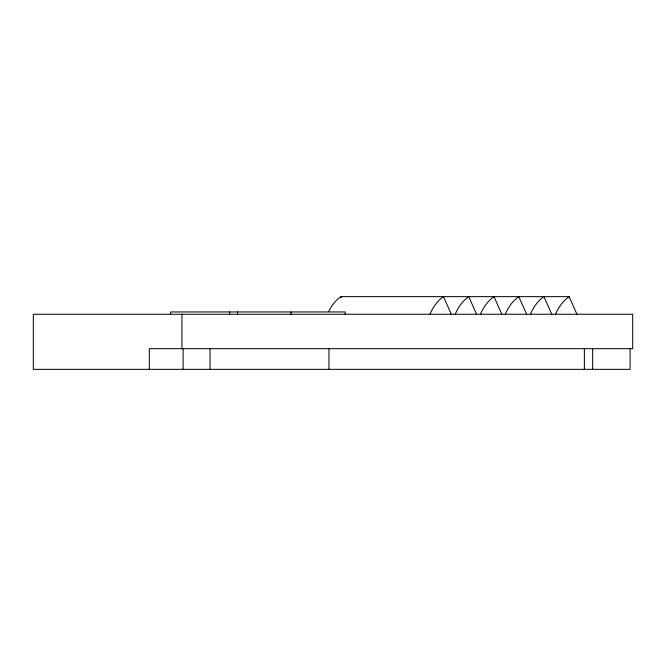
<?xml version="1.0" encoding="UTF-8"?>
<svg xmlns="http://www.w3.org/2000/svg" width="666" height="666" viewBox="0 0 666 666"><rect width="100%" height="100%" fill="white"/><g stroke="black" fill="none" stroke-linecap="round" stroke-linejoin="round"><path stroke-width="1" d="M328.671 311.488A43.407 31.96 90 0 1 340.917 296.653L569.097 296.653L576.939 314.252M551.773 314.252L543.939 296.653A43.407 31.96 -90 0 0 530.452 314.252M526.648 314.252L518.806 296.653A43.407 31.96 -90 0 0 505.319 314.252M501.856 314.252L494.014 296.653A43.407 31.96 -90 0 0 480.527 314.252M476.573 314.252L468.731 296.653A43.407 31.96 90 0 0 455.253 314.252M451.307 314.252L443.464 296.653A43.407 31.96 90 0 0 429.978 314.252M340.917 296.653L341.408 297.752M630.111 348.684L630.111 369.347L33.3 369.347L33.3 314.252L632.7 314.252L632.7 348.684L149.309 348.684L149.309 369.347M592.657 348.684L592.657 369.347M584.373 348.684L584.373 369.347M345.179 314.252L345.179 311.954L170.629 311.954L170.629 314.252M328.937 348.684L328.937 369.347M291.084 311.954L291.084 314.252M237.562 311.954L237.562 314.252M229.67 311.954L229.67 314.252M210.048 348.684L210.048 369.347M183.117 348.684L183.117 369.347M181.935 314.252L181.935 348.684M555.611 314.252A43.407 31.96 -90 0 1 569.097 296.653"/></g></svg>
